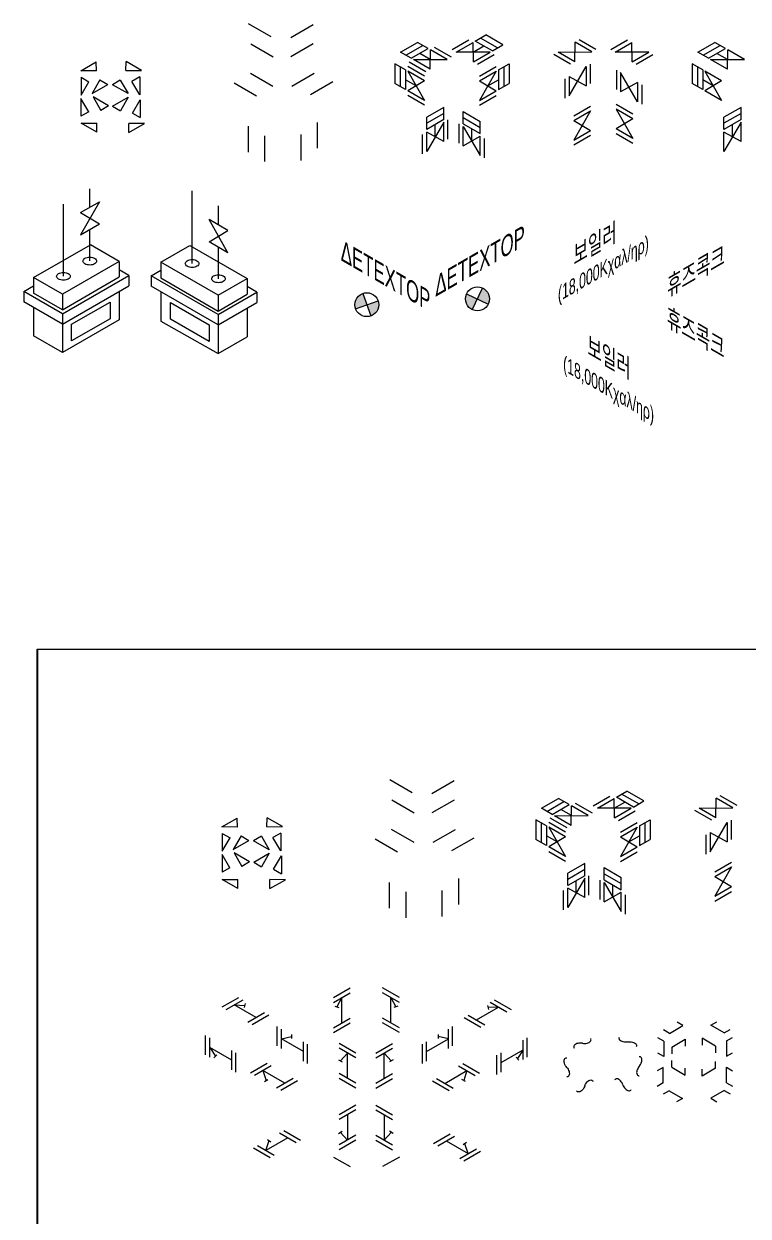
# Model space of a CAD drawing. Header units: millimetres. Extents: x 16332047 to 33387680, y -14835522 to -7015081.
# Drawn here: x 16610871 to 16615050, y -7601003 to -7594126 of the extents above; entities that cross this region are included whole.
import ezdxf

# ---------------------------------------------------------------- set-up
doc = ezdxf.new("R2010")
doc.units = ezdxf.units.MM
doc.header["$LTSCALE"] = 300
doc.header["$MEASUREMENT"] = 0
doc.layers.add('기존관', color=7, linetype='CONTINUOUS', lineweight=9)
doc.styles.get("Standard").update_dxf_attribs({"font": 'symbol.ttf'})

msp = doc.modelspace()

# ---------------------------------------------------------------- hatches: boundary and pattern name
at = {"layer": '기존관'}
h = msp.add_hatch(color=256, dxfattribs=at)
h.paths.add_polyline_path([(16612912.2, -7595775.6, 0.198912), (16612914.9, -7595722.9), (16612849.9, -7595745.9), (16612872.9, -7595810.9, 0.198912)])
h.paths.add_polyline_path([(16612849.9, -7595745.9), (16612826.9, -7595681, 0.198912), (16612787.7, -7595716.3, 0.198912), (16612785, -7595768.9)])
h = msp.add_hatch(color=256, dxfattribs=at)
h.paths.add_polyline_path([(16613553, -7595689.5, 0.198912), (16613517.7, -7595650.3), (16613488, -7595712.5), (16613550.2, -7595742.2, 0.198912)])
h.paths.add_polyline_path([(16613488, -7595712.5), (16613425.8, -7595682.8, 0.198912), (16613423, -7595735.4, 0.198912), (16613458.3, -7595774.7)])

# ---------------------------------------------------------------- linework, layer by layer
for p, q in [((16612297, -7594200.6), (16612167.9, -7594126)), ((16612540.6, -7594131.8), (16612411.5, -7594206.3)), ((16613475.7, -7594225.4), (16613536.9, -7594190.1)), ((16613635.1, -7594246.8), (16613536.9, -7594190.1)), ((16612309.5, -7594317.8), (16612180.4, -7594243.3)), ((16612540.6, -7594241.8), (16612411.5, -7594316.3)), ((16613044.5, -7594289.6), (16613142.8, -7594232.9)), ((16613075.1, -7594307.3), (16613173.4, -7594250.6)), ((16613203.9, -7594268.2), (16613142.8, -7594232.9)), ((16613337.4, -7594317.6), (16613240.9, -7594261.9)), ((16613342.3, -7594274.8), (16613438.7, -7594219.1)), ((16613366.2, -7594288.6), (16613462.7, -7594232.9)), ((16613464.5, -7594345.4), (16613462.7, -7594232.9)), ((16613463.6, -7594289.2), (16613524.8, -7594253.8)), ((16613574, -7594282.1), (16613475.7, -7594225.4)), ((16613604.5, -7594264.5), (16613506.3, -7594207.8)), ((16613574, -7594282.1), (16613635.1, -7594246.8)), ((16614049.6, -7594344.5), (16614051.4, -7594232.1)), ((16614147.9, -7594287.8), (16614051.4, -7594232.1)), ((16614171.8, -7594273.9), (16614075.4, -7594218.3)), ((16614257.9, -7594274.8), (16614354.3, -7594219.1)), ((16614281.8, -7594288.6), (16614378.3, -7594232.9)), ((16614380.1, -7594345.4), (16614378.3, -7594232.9)), ((16614759.4, -7594289.6), (16614857.6, -7594232.9)), ((16614790, -7594307.3), (16614888.2, -7594250.6)), ((16614918.8, -7594268.2), (16614857.6, -7594232.9)), ((16613105.7, -7594324.9), (16613044.5, -7594289.6)), ((16613105.7, -7594324.9), (16613203.9, -7594268.2)), ((16613118.7, -7594332.5), (16613313.4, -7594331.4)), ((16613215.2, -7594388.2), (16613118.7, -7594332.5)), ((16613216.1, -7594331.9), (16613154.8, -7594296.6)), ((16613215.2, -7594388.2), (16613217, -7594275.7)), ((16613313.4, -7594331.4), (16613217, -7594275.7)), ((16613560.9, -7594289.7), (16613366.2, -7594288.6)), ((16613464.5, -7594345.4), (16613560.9, -7594289.7)), ((16613488.4, -7594359.2), (16613584.9, -7594303.5)), ((16614025.7, -7594358.3), (16613929.2, -7594302.6)), ((16613953.2, -7594288.8), (16614147.9, -7594287.8)), ((16614049.6, -7594344.5), (16613953.2, -7594288.8)), ((16614476.5, -7594289.7), (16614281.8, -7594288.6)), ((16614380.1, -7594345.4), (16614476.5, -7594289.7)), ((16614404, -7594359.2), (16614500.5, -7594303.5)), ((16614820.5, -7594324.9), (16614759.4, -7594289.6)), ((16614820.5, -7594324.9), (16614918.8, -7594268.2)), ((16614833.6, -7594332.5), (16615028.3, -7594331.4)), ((16614930, -7594388.2), (16614833.6, -7594332.5)), ((16614930.9, -7594331.9), (16614869.7, -7594296.6)), ((16614930, -7594388.2), (16614931.8, -7594275.7)), ((16615028.3, -7594331.4), (16614931.8, -7594275.7)), ((16611199.7, -7594397.3), (16611288.8, -7594345.9)), ((16611289.7, -7594397.8), (16611199.7, -7594397.3)), ((16611289.7, -7594397.8), (16611288.8, -7594345.9)), ((16611460, -7594395.6), (16611460.9, -7594343.7)), ((16611460, -7594395.6), (16611550, -7594395.1)), ((16611550, -7594395.1), (16611460.9, -7594343.7)), ((16613072.6, -7594391.3), (16613011.5, -7594356)), ((16613011.5, -7594356), (16613011.5, -7594469.5)), ((16613042, -7594373.7), (16613042, -7594487.1)), ((16613072.6, -7594391.3), (16613072.6, -7594504.8)), ((16613182.1, -7594426.9), (16613085.6, -7594371.2)), ((16613085.6, -7594398.9), (16613182.1, -7594568)), ((16613182.1, -7594454.6), (16613085.6, -7594398.9)), ((16613191.2, -7594402), (16613094.8, -7594346.3)), ((16613499.8, -7594426.9), (16613596.3, -7594371.2)), ((16613596.3, -7594398.9), (16613499.8, -7594568)), ((16613499.8, -7594454.6), (16613596.3, -7594398.9)), ((16613609.3, -7594391.3), (16613670.5, -7594356)), ((16613609.3, -7594391.3), (16613609.3, -7594504.8)), ((16613639.9, -7594373.7), (16613639.9, -7594487.1)), ((16613670.5, -7594356), (16613670.5, -7594469.5)), ((16614016.4, -7594540.3), (16614114.6, -7594372.2)), ((16614114.6, -7594372.2), (16614114.6, -7594483.6)), ((16614138.6, -7594358.4), (16614138.6, -7594469.7)), ((16614290, -7594393.7), (16614290, -7594505)), ((16614726.3, -7594356), (16614726.3, -7594469.5)), ((16614787.5, -7594391.3), (16614726.3, -7594356)), ((16614756.9, -7594373.7), (16614756.9, -7594487.1)), ((16614787.5, -7594391.3), (16614787.5, -7594504.8)), ((16614800.5, -7594398.9), (16614897, -7594568)), ((16614897, -7594454.6), (16614800.5, -7594398.9)), ((16611201.3, -7594434.4), (16611201.3, -7594537.3)), ((16611201.3, -7594434.4), (16611246.7, -7594459.6)), ((16611201.3, -7594537.3), (16611246.7, -7594459.6)), ((16611310.2, -7594448.8), (16611265.7, -7594527)), ((16611310.2, -7594448.8), (16611354.8, -7594475.5)), ((16611427.4, -7594450.4), (16611382.8, -7594477.1)), ((16611427.4, -7594450.4), (16611471.9, -7594528.5)), ((16611540.1, -7594432.4), (16611494.7, -7594457.7)), ((16611540.1, -7594535.3), (16611494.7, -7594457.7)), ((16611540.1, -7594432.4), (16611540.1, -7594535.3)), ((16612212.9, -7594542.3), (16612083.9, -7594467.8)), ((16612308.2, -7594487.3), (16612179.1, -7594412.8)), ((16612546.2, -7594413.2), (16612417.1, -7594487.7)), ((16612654, -7594461), (16612524.9, -7594535.5)), ((16613072.6, -7594504.8), (16613011.5, -7594469.5)), ((16613133.9, -7594483.4), (16613072.6, -7594448.1)), ((16613182.1, -7594454.6), (16613085.6, -7594512.3)), ((16613499.8, -7594454.6), (16613596.3, -7594512.3)), ((16613548.1, -7594483.4), (16613609.3, -7594448.1)), ((16613609.3, -7594504.8), (16613670.5, -7594469.5)), ((16613992.4, -7594442.7), (16613992.4, -7594554.1)), ((16614016.4, -7594428.9), (16614016.4, -7594540.3)), ((16614016.4, -7594428.9), (16614114.6, -7594483.6)), ((16614412.2, -7594575.6), (16614313.9, -7594407.5)), ((16614313.9, -7594407.5), (16614313.9, -7594518.9)), ((16614412.2, -7594464.2), (16614313.9, -7594518.9)), ((16614412.2, -7594464.2), (16614412.2, -7594575.6)), ((16614787.5, -7594504.8), (16614726.3, -7594469.5)), ((16614848.7, -7594483.4), (16614787.5, -7594448.1)), ((16614897, -7594454.6), (16614800.5, -7594512.3)), ((16611265.7, -7594527), (16611354.8, -7594475.5)), ((16611471.9, -7594528.5), (16611382.8, -7594477.1)), ((16613182.1, -7594568), (16613085.6, -7594512.3)), ((16613182.1, -7594595.7), (16613085.6, -7594540)), ((16613499.8, -7594568), (16613596.3, -7594512.3)), ((16613499.8, -7594595.7), (16613596.3, -7594540)), ((16614436.1, -7594478.1), (16614436.1, -7594589.4)), ((16614897, -7594568), (16614800.5, -7594512.3)), ((16611245.9, -7594633.4), (16611200.5, -7594555.8)), ((16611200.5, -7594555.8), (16611200.5, -7594658.7)), ((16611359.9, -7594598.7), (16611270.7, -7594547.3)), ((16611270.7, -7594547.3), (16611315.3, -7594625.4)), ((16611359.9, -7594598.7), (16611315.3, -7594625.4)), ((16611383.3, -7594600.3), (16611472.4, -7594548.8)), ((16611383.3, -7594600.3), (16611427.8, -7594627)), ((16611472.4, -7594548.8), (16611427.8, -7594627)), ((16611497.5, -7594641.6), (16611542.9, -7594563.9)), ((16611542.9, -7594563.9), (16611542.9, -7594666.8)), ((16613293.8, -7594607.7), (16613195.6, -7594664.4)), ((16613293.8, -7594678.3), (16613293.8, -7594607.7)), ((16614043.6, -7594655.8), (16614140.1, -7594600.2)), ((16614384.9, -7594647), (16614288.4, -7594591.3)), ((16615008.7, -7594607.7), (16614910.5, -7594664.4)), ((16615008.7, -7594678.3), (16615008.7, -7594607.7)), ((16611245.9, -7594633.4), (16611200.5, -7594658.7)), ((16611497.5, -7594641.6), (16611542.9, -7594666.8)), ((16613293.8, -7594643), (16613195.6, -7594699.7)), ((16613195.6, -7594735), (16613195.6, -7594664.4)), ((16613293.8, -7594678.3), (16613195.6, -7594735)), ((16613406.1, -7594631.6), (16613504.4, -7594688.4)), ((16613406.1, -7594702.3), (16613406.1, -7594631.6)), ((16613406.1, -7594667), (16613504.4, -7594723.7)), ((16614043.6, -7594683.5), (16614140.1, -7594627.8)), ((16614140.1, -7594627.8), (16614043.6, -7594797)), ((16614384.9, -7594674.7), (16614288.4, -7594619)), ((16614288.4, -7594619), (16614384.9, -7594788.1)), ((16614384.9, -7594674.7), (16614288.4, -7594732.4)), ((16615008.7, -7594643), (16614910.5, -7594699.7)), ((16614910.5, -7594735), (16614910.5, -7594664.4)), ((16615008.7, -7594678.3), (16614910.5, -7594735)), ((16611202, -7594699.8), (16611292, -7594699.4)), ((16611291.1, -7594751.3), (16611202, -7594699.8)), ((16611291.1, -7594751.3), (16611292, -7594699.4)), ((16611566.3, -7594701.3), (16611476.3, -7594700.8)), ((16611477.2, -7594752.7), (16611476.3, -7594700.8)), ((16611477.2, -7594752.7), (16611566.3, -7594701.3)), ((16612166.9, -7594865.7), (16612166.9, -7594716.7)), ((16612564, -7594694.9), (16612564, -7594843.9)), ((16613293.8, -7594693.3), (16613195.6, -7594861.5)), ((16613244.7, -7594777.4), (16613244.7, -7594706.7)), ((16613293.8, -7594804.7), (16613293.8, -7594693.3)), ((16613317.8, -7594790.9), (16613317.8, -7594679.5)), ((16613382.1, -7594814.9), (16613382.1, -7594703.5)), ((16613406.1, -7594702.3), (16613504.4, -7594759)), ((16613406.1, -7594717.3), (16613504.4, -7594885.4)), ((16613406.1, -7594828.7), (16613406.1, -7594717.3)), ((16613455.2, -7594801.4), (16613455.2, -7594730.6)), ((16613504.4, -7594759), (16613504.4, -7594688.4)), ((16614043.6, -7594683.5), (16614140.1, -7594741.3)), ((16614043.6, -7594797), (16614140.1, -7594741.3)), ((16614384.9, -7594788.1), (16614288.4, -7594732.4)), ((16615008.7, -7594693.3), (16614910.5, -7594861.5)), ((16614959.6, -7594777.4), (16614959.6, -7594706.7)), ((16615008.7, -7594804.7), (16615008.7, -7594693.3)), ((16612262.1, -7594920.7), (16612262.1, -7594771.7)), ((16612468.7, -7594764.3), (16612468.7, -7594913.4)), ((16613171.6, -7594875.3), (16613171.6, -7594763.9)), ((16613293.8, -7594804.7), (16613195.6, -7594750.1)), ((16613195.6, -7594861.5), (16613195.6, -7594750.1)), ((16613406.1, -7594828.7), (16613504.4, -7594774)), ((16613504.4, -7594885.4), (16613504.4, -7594774)), ((16613528.3, -7594899.2), (16613528.3, -7594787.9)), ((16614043.6, -7594824.6), (16614140.1, -7594768.9)), ((16614384.9, -7594815.8), (16614288.4, -7594760.1)), ((16614910.5, -7594861.5), (16614910.5, -7594750.1)), ((16615008.7, -7594804.7), (16614910.5, -7594750.1)), ((16611252.3, -7595183.2), (16611252.3, -7595078.6)), ((16611841.9, -7595508.4), (16611841.9, -7595088.4)), ((16611306.8, -7595151.7), (16611197.7, -7595343)), ((16611197.7, -7595214.7), (16611306.8, -7595151.7)), ((16611100.2, -7595581.1), (16611100.2, -7595166.4)), ((16611197.7, -7595214.7), (16611306.8, -7595280)), ((16611994, -7595286.1), (16611994, -7595176.2)), ((16611197.7, -7595343), (16611306.8, -7595280)), ((16612048.5, -7595445.9), (16611939.4, -7595254.6)), ((16612048.5, -7595317.6), (16611939.4, -7595254.6)), ((16611252.3, -7595493.3), (16611252.3, -7595311.5)), ((16611939.4, -7595382.9), (16612048.5, -7595317.6)), ((16610927.4, -7595589.5), (16611255.6, -7595400)), ((16611421.7, -7595495.9), (16611255.6, -7595400)), ((16611661.6, -7595501), (16611829.1, -7595404.3)), ((16611829.1, -7595404.3), (16612159.8, -7595595.2)), ((16612048.5, -7595445.9), (16611939.4, -7595382.9)), ((16611994, -7595596.2), (16611994, -7595414.4)), ((16611421.7, -7595495.9), (16611093.6, -7595685.4)), ((16611421.7, -7595495.9), (16611421.7, -7595585.7)), ((16611661.6, -7595501), (16611661.6, -7595591.5)), ((16611992.4, -7595691.9), (16611661.6, -7595501)), ((16611477.2, -7595577.4), (16611421.7, -7595545.4)), ((16611604.6, -7595579.2), (16611661.6, -7595546.2)), ((16610870.9, -7595670.3), (16610927.4, -7595637.6)), ((16610927.4, -7595589.5), (16610927.4, -7595679.3)), ((16611093.6, -7595685.4), (16610927.4, -7595589.5)), ((16611093.6, -7595798.9), (16611477.2, -7595577.4)), ((16611093.6, -7595775.2), (16611421.7, -7595585.7)), ((16611093.6, -7595858.3), (16611477.2, -7595636.8)), ((16611477.2, -7595577.4), (16611477.2, -7595636.8)), ((16611604.6, -7595579.2), (16611604.6, -7595639)), ((16611991.2, -7595802.4), (16611604.6, -7595579.2)), ((16611991.2, -7595862.2), (16611604.6, -7595639)), ((16611661.6, -7595591.5), (16611992.4, -7595782.4)), ((16611992.4, -7595691.9), (16612159.8, -7595595.2)), ((16612159.8, -7595595.2), (16612159.8, -7595685.8)), ((16612215.7, -7595672.8), (16612159.8, -7595640.5)), ((16610870.9, -7595670.3), (16610870.9, -7595729.7)), ((16611093.6, -7595798.9), (16610870.9, -7595670.3)), ((16611093.6, -7595775.2), (16610927.4, -7595679.3)), ((16611093.6, -7595685.4), (16611093.6, -7595775.2)), ((16611421.7, -7595668.8), (16611421.7, -7595832.6)), ((16611661.6, -7595675.2), (16611661.6, -7595840.3)), ((16611991.2, -7595802.4), (16612215.7, -7595672.8)), ((16611992.4, -7595782.4), (16612159.8, -7595685.8)), ((16611992.4, -7595691.9), (16611992.4, -7595782.4)), ((16612215.7, -7595672.8), (16612215.7, -7595732.6)), ((16612826.9, -7595681), (16612872.9, -7595810.9)), ((16613425.8, -7595682.8), (16613550.2, -7595742.2)), ((16613458.3, -7595774.7), (16613517.7, -7595650.3)), ((16611093.6, -7595858.3), (16610870.9, -7595729.7)), ((16610927.4, -7595762.4), (16610927.4, -7595926.2)), ((16611146.8, -7595859.1), (16611368.5, -7595731.1)), ((16611368.5, -7595731.1), (16611368.5, -7595827)), ((16611717.6, -7595732.6), (16611941, -7595861.6)), ((16611717.6, -7595829.2), (16611717.6, -7595732.6)), ((16611991.2, -7595862.2), (16612215.7, -7595732.6)), ((16612158.7, -7595765.6), (16612158.7, -7595930.6)), ((16612785, -7595768.9), (16612914.9, -7595722.9)), ((16611093.6, -7595798.9), (16611093.6, -7596022.1)), ((16611421.7, -7595832.6), (16611093.6, -7596022.1)), ((16611368.5, -7595827), (16611146.8, -7595955)), ((16611661.6, -7595840.3), (16611991.2, -7596027.3)), ((16611941, -7595958.2), (16611717.6, -7595829.2)), ((16611991.2, -7595802.4), (16611991.2, -7596027.3)), ((16611146.8, -7595955), (16611146.8, -7595859.1)), ((16611941, -7595861.6), (16611941, -7595958.2)), ((16611093.6, -7596022.1), (16610927.4, -7595926.2)), ((16611991.2, -7596027.3), (16612158.7, -7595930.6)), ((16610948.5, -7597733.4), (16627637.3, -7597733.4)), ((16613110.8, -7598561.6), (16612981.7, -7598487.1)), ((16613354.3, -7598492.8), (16613225.3, -7598567.3)), ((16613858.3, -7598650.7), (16613956.6, -7598593.9)), ((16614017.7, -7598629.2), (16613956.6, -7598593.9)), ((16614156, -7598635.8), (16614252.5, -7598580.1)), ((16614180, -7598649.6), (16614276.5, -7598594)), ((16614278.3, -7598706.4), (16614276.5, -7598594)), ((16614289.5, -7598586.4), (16614350.6, -7598551.1)), ((16614387.7, -7598643.2), (16614289.5, -7598586.4)), ((16614418.3, -7598625.5), (16614320.1, -7598568.8)), ((16614448.9, -7598607.9), (16614350.6, -7598551.1)), ((16614863.4, -7598705.5), (16614865.2, -7598593.1)), ((16614961.7, -7598648.8), (16614865.2, -7598593.1)), ((16614985.6, -7598635), (16614889.2, -7598579.3)), ((16613123.3, -7598678.8), (16612994.2, -7598604.3)), ((16613354.3, -7598602.8), (16613225.3, -7598677.3)), ((16613919.5, -7598686), (16613858.3, -7598650.7)), ((16613888.9, -7598668.3), (16613987.1, -7598611.6)), ((16613919.5, -7598686), (16614017.7, -7598629.2)), ((16614029.9, -7598693), (16613968.6, -7598657.6)), ((16614029, -7598749.2), (16614030.8, -7598636.8)), ((16614127.2, -7598692.4), (16614030.8, -7598636.8)), ((16614151.2, -7598678.6), (16614054.7, -7598622.9)), ((16614374.7, -7598650.7), (16614180, -7598649.6)), ((16614277.4, -7598650.2), (16614338.6, -7598614.8)), ((16614278.3, -7598706.4), (16614374.7, -7598650.7)), ((16614302.2, -7598720.2), (16614398.7, -7598664.5)), ((16614387.7, -7598643.2), (16614448.9, -7598607.9)), ((16614839.5, -7598719.3), (16614743, -7598663.7)), ((16614767, -7598649.8), (16614961.7, -7598648.8)), ((16614863.4, -7598705.5), (16614767, -7598649.8)), ((16612013.5, -7598758.3), (16612102.6, -7598706.9)), ((16612103.5, -7598758.8), (16612102.6, -7598706.9)), ((16612273.8, -7598756.6), (16612274.7, -7598704.7)), ((16612363.8, -7598756.2), (16612274.7, -7598704.7)), ((16613886.4, -7598752.4), (16613825.2, -7598717.1)), ((16613825.2, -7598717.1), (16613825.2, -7598830.5)), ((16613855.8, -7598734.7), (16613855.8, -7598848.2)), ((16613995.9, -7598787.9), (16613899.4, -7598732.2)), ((16614005, -7598763), (16613908.5, -7598707.3)), ((16613932.5, -7598693.5), (16614127.2, -7598692.4)), ((16614029, -7598749.2), (16613932.5, -7598693.5)), ((16614313.6, -7598787.9), (16614410.1, -7598732.2)), ((16614423.1, -7598752.4), (16614484.3, -7598717.1)), ((16614453.7, -7598734.7), (16614453.7, -7598848.2)), ((16614484.3, -7598717.1), (16614484.3, -7598830.5)), ((16614830.1, -7598901.3), (16614928.4, -7598733.2)), ((16614928.4, -7598733.2), (16614928.4, -7598844.6)), ((16614952.4, -7598719.4), (16614952.4, -7598830.7)), ((16612103.5, -7598758.8), (16612013.5, -7598758.3)), ((16612015.1, -7598795.4), (16612015.1, -7598898.3)), ((16612015.1, -7598795.4), (16612060.5, -7598820.7)), ((16612273.8, -7598756.6), (16612363.8, -7598756.2)), ((16612353.8, -7598793.4), (16612308.4, -7598818.7)), ((16612353.8, -7598793.4), (16612353.8, -7598896.3)), ((16613122, -7598848.3), (16612992.9, -7598773.8)), ((16613360, -7598774.2), (16613230.9, -7598848.8)), ((16613886.4, -7598752.4), (16613886.4, -7598865.8)), ((16613899.4, -7598759.9), (16613995.9, -7598929)), ((16613995.9, -7598815.6), (16613899.4, -7598759.9)), ((16614410.1, -7598759.9), (16614313.6, -7598929)), ((16614313.6, -7598815.6), (16614410.1, -7598759.9)), ((16614423.1, -7598752.4), (16614423.1, -7598865.8)), ((16614806.2, -7598803.8), (16614806.2, -7598915.1)), ((16614830.1, -7598789.9), (16614830.1, -7598901.3)), ((16614830.1, -7598789.9), (16614928.4, -7598844.6)), ((16612015.1, -7598898.3), (16612060.5, -7598820.7)), ((16612124, -7598809.9), (16612079.5, -7598888)), ((16612079.5, -7598888), (16612168.6, -7598836.5)), ((16612124, -7598809.9), (16612168.6, -7598836.5)), ((16612241.2, -7598811.4), (16612196.6, -7598838.1)), ((16612285.7, -7598889.5), (16612196.6, -7598838.1)), ((16612241.2, -7598811.4), (16612285.7, -7598889.5)), ((16612353.8, -7598896.3), (16612308.4, -7598818.7)), ((16613026.7, -7598903.3), (16612897.7, -7598828.8)), ((16613467.8, -7598822), (16613338.7, -7598896.5)), ((16613886.4, -7598865.8), (16613825.2, -7598830.5)), ((16613947.7, -7598844.5), (16613886.4, -7598809.1)), ((16613995.9, -7598815.6), (16613899.4, -7598873.3)), ((16613995.9, -7598929), (16613899.4, -7598873.3)), ((16614313.6, -7598815.6), (16614410.1, -7598873.3)), ((16614313.6, -7598929), (16614410.1, -7598873.3)), ((16614361.9, -7598844.5), (16614423.1, -7598809.1)), ((16614423.1, -7598865.8), (16614484.3, -7598830.5)), ((16612059.7, -7598994.4), (16612014.3, -7598916.8)), ((16612014.3, -7598916.8), (16612014.3, -7599019.7)), ((16612173.7, -7598959.7), (16612084.5, -7598908.3)), ((16612084.5, -7598908.3), (16612129.1, -7598986.4)), ((16612197.1, -7598961.3), (16612286.2, -7598909.8)), ((16612286.2, -7598909.8), (16612241.6, -7598988)), ((16612311.3, -7599002.6), (16612356.7, -7598924.9)), ((16612356.7, -7598924.9), (16612356.7, -7599027.9)), ((16613995.9, -7598956.7), (16613899.4, -7598901)), ((16614313.6, -7598956.7), (16614410.1, -7598901)), ((16612059.7, -7598994.4), (16612014.3, -7599019.7)), ((16612173.7, -7598959.7), (16612129.1, -7598986.4)), ((16612197.1, -7598961.3), (16612241.6, -7598988)), ((16612311.3, -7599002.6), (16612356.7, -7599027.9)), ((16614107.6, -7598968.7), (16614009.4, -7599025.4)), ((16614107.6, -7599004), (16614009.4, -7599060.7)), ((16614107.6, -7599039.3), (16614107.6, -7598968.7)), ((16614219.9, -7598992.7), (16614318.1, -7599049.4)), ((16614219.9, -7599063.3), (16614219.9, -7598992.7)), ((16614857.4, -7599016.9), (16614953.9, -7598961.2)), ((16614857.4, -7599044.5), (16614953.9, -7598988.8)), ((16614953.9, -7598988.8), (16614857.4, -7599158)), ((16612015.8, -7599060.9), (16612105.8, -7599060.4)), ((16612104.9, -7599112.3), (16612015.8, -7599060.9)), ((16612104.9, -7599112.3), (16612105.8, -7599060.4)), ((16612380.1, -7599062.3), (16612290.1, -7599061.8)), ((16612290.9, -7599113.7), (16612290.1, -7599061.8)), ((16612290.9, -7599113.7), (16612380.1, -7599062.3)), ((16612980.7, -7599226.8), (16612980.7, -7599077.7)), ((16613377.8, -7599055.9), (16613377.8, -7599204.9)), ((16614009.4, -7599096), (16614009.4, -7599025.4)), ((16614107.6, -7599039.3), (16614009.4, -7599096)), ((16614107.6, -7599054.4), (16614009.4, -7599222.5)), ((16614058.5, -7599138.4), (16614058.5, -7599067.7)), ((16614107.6, -7599165.7), (16614107.6, -7599054.4)), ((16614131.6, -7599151.9), (16614131.6, -7599040.5)), ((16614195.9, -7599175.9), (16614195.9, -7599064.5)), ((16614219.9, -7599028), (16614318.1, -7599084.7)), ((16614219.9, -7599063.3), (16614318.1, -7599120)), ((16614219.9, -7599078.3), (16614318.1, -7599246.4)), ((16614219.9, -7599189.7), (16614219.9, -7599078.3)), ((16614318.1, -7599120), (16614318.1, -7599049.4)), ((16614857.4, -7599044.5), (16614953.9, -7599102.3)), ((16613075.9, -7599281.7), (16613075.9, -7599132.7)), ((16613282.5, -7599125.4), (16613282.5, -7599274.4)), ((16613985.4, -7599236.3), (16613985.4, -7599124.9)), ((16614107.6, -7599165.7), (16614009.4, -7599111.1)), ((16614009.4, -7599222.5), (16614009.4, -7599111.1)), ((16614219.9, -7599189.7), (16614318.1, -7599135)), ((16614269, -7599162.4), (16614269, -7599091.6)), ((16614318.1, -7599246.4), (16614318.1, -7599135)), ((16614857.4, -7599158), (16614953.9, -7599102.3)), ((16614857.4, -7599185.6), (16614953.9, -7599130)), ((16614342.1, -7599260.3), (16614342.1, -7599148.9)), ((16612657.2, -7599742.4), (16612753.7, -7599686.7)), ((16613037.4, -7599742.4), (16612941, -7599686.7)), ((16612109.5, -7599743), (16612013.1, -7599798.6)), ((16612133.5, -7599756.8), (16612037, -7599812.5)), ((16612657.2, -7599770.1), (16612753.7, -7599714.4)), ((16612705.4, -7599742.2), (16612677.6, -7599795.7)), ((16612705.4, -7599888.6), (16612705.4, -7599742.2)), ((16613037.4, -7599770.1), (16612941, -7599714.4)), ((16612989.2, -7599742.2), (16613017, -7599795.7)), ((16612989.2, -7599888.6), (16612989.2, -7599742.2)), ((16613585.4, -7599755.9), (16613681.8, -7599811.5)), ((16612212, -7599857.8), (16612085.3, -7599784.6)), ((16612085.3, -7599784.6), (16612145.5, -7599787.3)), ((16612148.5, -7599775.7), (16612142.5, -7599798.9)), ((16612260.2, -7599830), (16612163.8, -7599885.7)), ((16612666, -7599792.6), (16612689.2, -7599798.9)), ((16613028.6, -7599792.6), (16613005.5, -7599798.9)), ((16613482.9, -7599870.7), (16613609.7, -7599797.5)), ((16613546.4, -7599788.6), (16613552.4, -7599811.8)), ((16613609.7, -7599797.5), (16613549.4, -7599800.2)), ((16613561.4, -7599769.7), (16613657.9, -7599825.4)), ((16612284.2, -7599843.8), (16612187.7, -7599899.5)), ((16612657.2, -7599916.4), (16612753.7, -7599860.8)), ((16612657.2, -7599944.1), (16612753.7, -7599888.4)), ((16613037.4, -7599916.4), (16612941, -7599860.8)), ((16613037.4, -7599944.1), (16612941, -7599888.4)), ((16613410.7, -7599856.7), (16613507.2, -7599912.4)), ((16613434.7, -7599842.9), (16613531.1, -7599898.6)), ((16614596.7, -7599948.9), (16614673.8, -7599904.3)), ((16614673.8, -7599904.3), (16614639.5, -7599884.5)), ((16614834.5, -7599901.9), (16614868.8, -7599882.1)), ((16614911.6, -7599946.4), (16614834.5, -7599901.9)), ((16611919.4, -7600072.2), (16611919.4, -7599960.8)), ((16612333.1, -7600021.2), (16612333.1, -7599909.9)), ((16612357, -7600035.1), (16612357, -7599923.7)), ((16612357, -7599979.4), (16612416, -7599966.7)), ((16612416, -7599954.7), (16612416, -7599978.7)), ((16613262, -7599955), (16613262, -7599978.9)), ((16613321, -7599979.6), (16613262, -7599966.9)), ((16613321, -7600035.3), (16613321, -7599923.9)), ((16613345, -7600021.4), (16613345, -7599910.1)), ((16613775.5, -7600085.1), (16613775.5, -7599973.7)), ((16614563, -7599993.7), (16614528.6, -7599973.9)), ((16614596.7, -7599948.9), (16614562.3, -7599929.1)), ((16614911.6, -7599946.4), (16614945.9, -7599926.6)), ((16614925.5, -7599991.6), (16614959.9, -7599971.7)), ((16611943.4, -7600086), (16611943.4, -7599974.7)), ((16612070.2, -7600103.5), (16611943.4, -7600030.4)), ((16611943.4, -7600030.4), (16611975.8, -7600081.2)), ((16612483.8, -7600052.6), (16612357, -7599979.4)), ((16612483.8, -7600108.2), (16612483.8, -7599996.9)), ((16612507.7, -7600122.1), (16612507.7, -7600010.7)), ((16612786, -7600062.3), (16612689.5, -7600006.6)), ((16612786, -7600090), (16612689.5, -7600034.3)), ((16612902.4, -7600062.3), (16612998.8, -7600006.6)), ((16612902.4, -7600090), (16612998.8, -7600034.3)), ((16613170.3, -7600122.3), (16613170.3, -7600010.9)), ((16613194.2, -7600052.8), (16613321, -7599979.6)), ((16613194.2, -7600108.5), (16613194.2, -7599997.1)), ((16613751.5, -7600098.9), (16613751.5, -7599987.6)), ((16614563, -7599993.7), (16614563, -7600082.8)), ((16614609, -7600027.5), (16614686.2, -7599983)), ((16614609, -7600027.5), (16614609, -7600067.2)), ((16614686.2, -7599983), (16614686.2, -7600022.6)), ((16614862.4, -7600021.8), (16614785.2, -7599977.3)), ((16614785.2, -7599977.3), (16614785.2, -7600016.9)), ((16614862.4, -7600021.8), (16614862.4, -7600061.4)), ((16614925.5, -7599991.6), (16614925.5, -7600080.7)), ((16611967.3, -7600089.6), (16611984.3, -7600072.8)), ((16612070.2, -7600159.2), (16612070.2, -7600047.8)), ((16612094.1, -7600173.1), (16612094.1, -7600061.7)), ((16612686.9, -7600100.9), (16612707.7, -7600112.9)), ((16612737.7, -7600062.1), (16612697.3, -7600106.9)), ((16612737.7, -7600208.5), (16612737.7, -7600062.1)), ((16612950.6, -7600208.5), (16612950.6, -7600062.1)), ((16612950.6, -7600062.1), (16612991, -7600106.9)), ((16613001.4, -7600100.9), (16612980.6, -7600112.9)), ((16613600.8, -7600186), (16613600.8, -7600074.6)), ((16613624.8, -7600116.4), (16613751.5, -7600043.3)), ((16613624.8, -7600172.1), (16613624.8, -7600060.8)), ((16613727.7, -7600102.5), (16613710.6, -7600085.7)), ((16613751.5, -7600043.3), (16613719.1, -7600094.1)), ((16614563, -7600082.8), (16614528.6, -7600063)), ((16614609, -7600144.6), (16614609, -7600105)), ((16614862.4, -7600150.3), (16614862.4, -7600110.7)), ((16614925.5, -7600080.7), (16614959.9, -7600060.8)), ((16612274.8, -7600122), (16612178.4, -7600177.7)), ((16612298.8, -7600135.9), (16612202.3, -7600191.6)), ((16612250.6, -7600163.7), (16612269.1, -7600221.1)), ((16612377.3, -7600236.9), (16612250.6, -7600163.7)), ((16613300.7, -7600237.1), (16613427.4, -7600163.9)), ((16613379.2, -7600136.1), (16613475.7, -7600191.8)), ((16613403.2, -7600122.3), (16613499.6, -7600177.9)), ((16613427.4, -7600163.9), (16613408.9, -7600221.3)), ((16614559.6, -7600145.5), (16614525.3, -7600165.4)), ((16614559.6, -7600234.6), (16614559.6, -7600145.5)), ((16614609, -7600144.6), (16614686.2, -7600189.1)), ((16614686.2, -7600189.1), (16614686.2, -7600149.5)), ((16614862.4, -7600150.3), (16614785.2, -7600194.9)), ((16614785.2, -7600194.9), (16614785.2, -7600155.2)), ((16614925.5, -7600144.4), (16614959.9, -7600164.2)), ((16614925.5, -7600233.5), (16614925.5, -7600144.4)), ((16612258.7, -7600227.1), (16612279.5, -7600215.1)), ((16612425.6, -7600209.1), (16612329.1, -7600264.7)), ((16612449.5, -7600222.9), (16612353.1, -7600278.6)), ((16612786, -7600236.3), (16612689.5, -7600180.6)), ((16612786, -7600264), (16612689.5, -7600208.3)), ((16612902.4, -7600236.3), (16612998.8, -7600180.6)), ((16612902.4, -7600264), (16612998.8, -7600208.3)), ((16613228.5, -7600223.1), (16613324.9, -7600278.8)), ((16613252.4, -7600209.3), (16613348.9, -7600265)), ((16613419.3, -7600227.3), (16613398.5, -7600215.3)), ((16614559.6, -7600234.6), (16614525.3, -7600254.5)), ((16614925.5, -7600233.5), (16614959.9, -7600253.3)), ((16614593.4, -7600279.5), (16614559, -7600299.3)), ((16614593.4, -7600279.5), (16614670.5, -7600324)), ((16614911.6, -7600278.6), (16614834.5, -7600323.1)), ((16614911.6, -7600278.6), (16614945.9, -7600298.4)), ((16612786, -7600362.5), (16612689.5, -7600418.2)), ((16612902.4, -7600362.5), (16612998.8, -7600418.2)), ((16614670.5, -7600324), (16614636.2, -7600343.8)), ((16614834.5, -7600323.1), (16614868.8, -7600342.9)), ((16612786, -7600390.2), (16612689.5, -7600445.8)), ((16612737.7, -7600418), (16612737.7, -7600564.4)), ((16612902.4, -7600390.2), (16612998.8, -7600445.8)), ((16612950.6, -7600418), (16612950.6, -7600564.4)), ((16612442.7, -7600579.6), (16612346.2, -7600523.9)), ((16612466.7, -7600565.8), (16612370.2, -7600510.1)), ((16612686.9, -7600525.6), (16612707.7, -7600513.6)), ((16612737.7, -7600564.4), (16612697.3, -7600519.6)), ((16612950.6, -7600564.4), (16612991, -7600519.6)), ((16613001.4, -7600525.6), (16612980.6, -7600513.6)), ((16612394.5, -7600551.8), (16612267.7, -7600625)), ((16612267.7, -7600625), (16612286.3, -7600567.6)), ((16612275.9, -7600561.6), (16612296.6, -7600573.6)), ((16612786, -7600536.5), (16612689.5, -7600592.2)), ((16612786, -7600564.2), (16612689.5, -7600619.9)), ((16612902.4, -7600536.5), (16612998.8, -7600592.2)), ((16612902.4, -7600564.2), (16612998.8, -7600619.9)), ((16613234.9, -7600583.2), (16613331.4, -7600527.5)), ((16613258.9, -7600597.1), (16613355.3, -7600541.4)), ((16613307.1, -7600569.2), (16613433.8, -7600642.4)), ((16613425.7, -7600579), (16613404.9, -7600591)), ((16613433.8, -7600642.4), (16613415.3, -7600585)), ((16612292, -7600666.6), (16612195.5, -7600610.9)), ((16612316, -7600652.8), (16612219.5, -7600597.1)), ((16613385.6, -7600670.2), (16613482.1, -7600614.6)), ((16613409.6, -7600684.1), (16613506, -7600628.4)), ((16612657.2, -7600661.9), (16612753.7, -7600717.5)), ((16613037.4, -7600661.9), (16612941, -7600717.5))]:
    msp.add_line(p, q, dxfattribs=at)
at = {"layer": '기존관', "lineweight": 30}
msp.add_line((16610948.5, -7597733.4), (16610948.5, -7621690.5), dxfattribs=at)
at = {"layer": '기존관'}
for points in [[(16611251.3, -7595471.8, -0.058752), (16611267, -7595473.7, -0.072341), (16611278.9, -7595478.4, -0.106617), (16611287.8, -7595486.5, -0.156851), (16611290.4, -7595494.4, -0.156851), (16611287.8, -7595502.3, -0.106617), (16611278.9, -7595510.4, -0.072341), (16611267, -7595515.1, -0.058752), (16611251.3, -7595517, -0.058752), (16611235.6, -7595515.1, -0.072341), (16611223.7, -7595510.4, -0.106617), (16611214.7, -7595502.3, -0.156851), (16611212.2, -7595494.4, -0.156851), (16611214.7, -7595486.5, -0.106617), (16611223.7, -7595478.4, -0.072341), (16611235.6, -7595473.7, -0.058752)], [(16611841.9, -7595485.6, -0.058752), (16611857.7, -7595487.5, -0.072341), (16611869.7, -7595492.3, -0.106617), (16611878.7, -7595500.4, -0.156851), (16611881.2, -7595508.4, -0.156851), (16611878.7, -7595516.3, -0.106617), (16611869.7, -7595524.4, -0.072341), (16611857.7, -7595529.2, -0.058752), (16611841.9, -7595531.1, -0.058752), (16611826, -7595529.2, -0.072341), (16611814, -7595524.4, -0.106617), (16611805, -7595516.3, -0.156851), (16611802.5, -7595508.4, -0.156851), (16611805, -7595500.4, -0.106617), (16611814, -7595492.3, -0.072341), (16611826, -7595487.5, -0.058752)], [(16611099.2, -7595559.7, -0.058752), (16611114.9, -7595561.5, -0.072341), (16611126.8, -7595566.3, -0.106617), (16611135.7, -7595574.3, -0.156851), (16611138.3, -7595582.2, -0.156851), (16611135.7, -7595590.1, -0.106617), (16611126.8, -7595598.2, -0.072341), (16611114.9, -7595602.9, -0.058752), (16611099.2, -7595604.8, -0.058752), (16611083.5, -7595602.9, -0.072341), (16611071.5, -7595598.2, -0.106617), (16611062.6, -7595590.1, -0.156851), (16611060.1, -7595582.2, -0.156851), (16611062.6, -7595574.3, -0.106617), (16611071.5, -7595566.3, -0.072341), (16611083.5, -7595561.5, -0.058752)], [(16611994, -7595573.4, -0.058752), (16612009.8, -7595575.3, -0.072341), (16612021.8, -7595580.1, -0.106617), (16612030.8, -7595588.2, -0.156851), (16612033.4, -7595596.2, -0.156851), (16612030.8, -7595604.1, -0.106617), (16612021.8, -7595612.3, -0.072341), (16612009.8, -7595617, -0.058752), (16611994, -7595618.9, -0.058752), (16611978.2, -7595617, -0.072341), (16611966.1, -7595612.3, -0.106617), (16611957.1, -7595604.1, -0.156851), (16611954.6, -7595596.2, -0.156851), (16611957.1, -7595588.2, -0.106617), (16611966.1, -7595580.1, -0.072341), (16611978.2, -7595575.3, -0.058752)]]:
    msp.add_lwpolyline(points, format="xyb", close=True, dxfattribs=at)
for points in [[(16614355.9, -7599998.5, -0.048078), (16614343.6, -7599999.7, -0.058752), (16614328.5, -7599997.9, -0.072341), (16614317, -7599993.4, -0.106617), (16614308.5, -7599985.6, -0.156851), (16614306.1, -7599978.1, -0.145926), (16614308.2, -7599970.9, -0.106617)], [(16614081.3, -7600004.5, 0.058752), (16614066.3, -7600006.3, 0.072341), (16614054.8, -7600010.8, 0.106617), (16614046.2, -7600018.6, 0.156851), (16614043.8, -7600026.1, 0.145926), (16614045.9, -7600033.3, 0.106617)], [(16614093.7, -7600005.7, 0.048078), (16614081.3, -7600004.5, 0.058752)], [(16614093.7, -7600005.7, 0.048078), (16614106.1, -7600006.9, 0.058752), (16614121.1, -7600005.1, 0.072341), (16614132.6, -7600000.5, 0.106617), (16614141.1, -7599992.8, 0.156851), (16614143.6, -7599985.2, 0.145926), (16614141.4, -7599978.1, 0.106617)], [(16614355.9, -7599998.5, -0.048078), (16614368.3, -7599997.3, -0.058752)], [(16614368.3, -7599997.3, -0.058752), (16614383.4, -7599999.1, -0.072341), (16614394.8, -7600003.7, -0.106617), (16614403.4, -7600011.4, -0.156851), (16614405.8, -7600019, -0.145926), (16614403.7, -7600026.1, -0.106617)], [(16613996.1, -7600135.1, -0.058752), (16613990.1, -7600121.2, -0.072341), (16613988.3, -7600109, -0.106617), (16613990.8, -7600097.7, -0.156851), (16613996.1, -7600091.8, -0.145926), (16614003.3, -7600090.1, -0.106617)], [(16614428.8, -7600128.3, 0.058752), (16614434.8, -7600114.4, 0.072341), (16614436.6, -7600102.2, 0.106617), (16614434.1, -7600090.9, 0.156851), (16614428.8, -7600085, 0.145926), (16614421.6, -7600083.3, 0.106617)], [(16614003.3, -7600145.2, -0.048078), (16613996.1, -7600135.1, -0.058752)], [(16614003.3, -7600145.2, -0.048078), (16614010.5, -7600155.4, -0.058752), (16614016.5, -7600169.3, -0.072341), (16614018.3, -7600181.5, -0.106617), (16614015.9, -7600192.8, -0.156851), (16614010.5, -7600198.7, -0.145926), (16614003.3, -7600200.4, -0.106617)], [(16614421.6, -7600138.4, 0.048078), (16614414.4, -7600148.6, 0.058752), (16614408.4, -7600162.5, 0.072341), (16614406.6, -7600174.7, 0.106617), (16614409, -7600186, 0.156851), (16614414.4, -7600191.9, 0.145926), (16614421.6, -7600193.6, 0.106617)], [(16614421.6, -7600138.4, 0.048078), (16614428.8, -7600128.3, 0.058752)], [(16614107.1, -7600252.3, -0.048078), (16614112.2, -7600241, -0.058752), (16614121.3, -7600228.8, -0.072341), (16614131, -7600221.2, -0.106617), (16614142, -7600217.6, -0.156851), (16614149.7, -7600219.3, -0.145926), (16614154.8, -7600224.7, -0.106617)], [(16614327.3, -7600245.1, 0.048078), (16614322.2, -7600233.8, 0.058752), (16614313.1, -7600221.7, 0.072341), (16614303.4, -7600214, 0.106617), (16614292.4, -7600210.5, 0.156851), (16614284.7, -7600212.2, 0.145926), (16614279.6, -7600217.6, 0.106617)], [(16614327.3, -7600245.1, 0.048078), (16614332.5, -7600256.4, 0.058752)], [(16614101.9, -7600263.6, -0.058752), (16614092.9, -7600275.8, -0.072341), (16614083.2, -7600283.4, -0.106617), (16614072.2, -7600286.9, -0.156851), (16614064.4, -7600285.3, -0.145926), (16614059.3, -7600279.9, -0.106617)], [(16614107.1, -7600252.3, -0.048078), (16614101.9, -7600263.6, -0.058752)], [(16614332.5, -7600256.4, 0.058752), (16614341.6, -7600268.6, 0.072341), (16614351.2, -7600276.2, 0.106617), (16614362.2, -7600279.8, 0.156851), (16614370, -7600278.1, 0.145926), (16614375.1, -7600272.7, 0.106617)]]:
    msp.add_lwpolyline(points, format="xyb", dxfattribs=at)
for centre in [(16612849.9, -7595745.9), (16613488, -7595712.5)]:
    msp.add_circle(centre, 68.9, dxfattribs=at)

# ---------------------------------------------------------------- texts
at = {"layer": '기존관', "width": 0.8}
for s, height, rotation, oblique, p in [('DETECTOR', 104.53, 30, 30, (16613244.9, -7595701.6)), ('보일러', 95.57, 30, 30, (16614042.2, -7595520)), ('(18,000Kcal/hr)', 76.459, 30, 30, (16613952.5, -7595732)), ('DETECTOR', 104.53, 330, 330, (16612699.7, -7595489.6)), ('휴즈콕크', 95.57, 30, 30, (16614582.6, -7595701.6)), ('휴즈콕크', 95.57, 330, 330, (16614581.5, -7595867)), ('보일러', 95.57, 330, 330, (16614122.7, -7596031.7)), ('(18,000Kcal/hr)', 76.459, 330, 330, (16613982.6, -7596124.5))]:
    msp.add_text(s, height=height, rotation=rotation, dxfattribs=dict(at, oblique=oblique)).set_placement(p)

doc.saveas('drawing.dxf')
